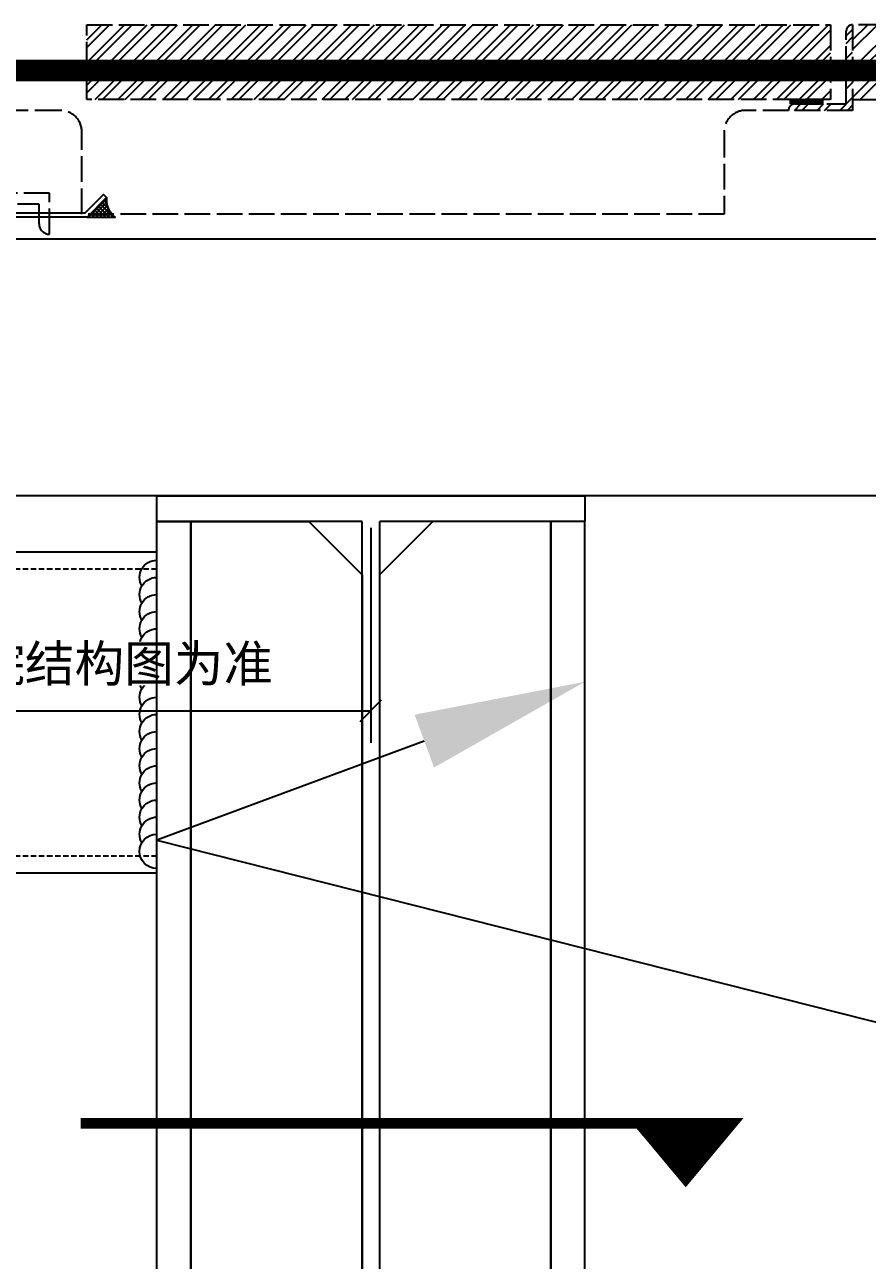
# Model space of a CAD drawing. Header units: millimetres. Extents: x 0 to 119933, y -45162 to 41221.
# Drawn here: x 6786 to 7180, y 2144 to 2721 of the extents above; entities that cross this region are included whole.
import ezdxf
from ezdxf import colors
from ezdxf.entities.mleader import LeaderData, LeaderLine
from ezdxf.math import Vec2, Vec3

# ---------------------------------------------------------------- set-up
doc = ezdxf.new("R2010")
doc.units = ezdxf.units.MM
for name, pattern in [('ACAD_ISO02W100', [15, 12, -3]), ('CENTER', [2, 1.25, -0.25, 0.25, -0.25]), ('HIDDEN', [0.375, 0.25, -0.125])]:
    doc.linetypes.add(name, pattern=pattern)
doc.layers.get('DEFPOINTS').update_dxf_attribs({"color": 166})
for name, color, linetype in [('F-Alum', 4, 'Continuous'), ('F-SSTEEL', 3, 'Continuous'), ('F_ALUM', 4, 'Continuous'), ('F_CONC', 7, 'Continuous'), ('F_DASH', 8, 'ACAD_ISO02W100'), ('F_SEAL', 8, 'Continuous'), ('F_STEL', 3, 'Continuous'), ('F_TEXT', 7, 'Continuous'), ('Hatch', 8, 'Continuous'), ('HIDDEN', 1, 'HIDDEN'), ('WELDING VW', 8, 'Continuous')]:
    doc.layers.add(name, color=color, linetype=linetype)
doc.styles.add('Arial', font='arial.ttf')
doc.styles.get("Standard").update_dxf_attribs({"font": 'arial.ttf'})
doc.dimstyles.new('10x of Arup4', dxfattribs={"dimscale": 10, "dimtxt": 1.7, "dimasz": 1, "dimexe": 1.5, "dimexo": 1.5, "dimgap": 1, "dimtad": 1, "dimdec": 1, "dimdsep": 46, "dimtxsty": 'Arial', "dimblk": 'OBLIQUE', "dimcen": 0, "dimclrd": 1, "dimclre": 1, "dimclrt": 7, "dimadec": 0, "dimazin": 0, "dimtfac": 1, "dimtdec": 1, "dimtix": 1, "dimtofl": 0, "dimtmove": 2, "dimatfit": 3, "dimfxl": 5, "dimtfill": 1, "dimtolj": 1, "dimtzin": 0, "dimlwd": -1, "dimlwe": -1, "dimarcsym": 0})

# ---------------------------------------------------------------- blocks, each defined once
blk = doc.blocks.new('*U149')
at = {"layer": 'WELDING VW'}
for centre, start in [((4, 4.996003610813204e-16), 180), ((8, 4.996003610813204e-16), 240), ((12, 4.996003610813204e-16), 240), ((16, 4.996003610813204e-16), 240), ((20, 4.996003610813204e-16), 240), ((24, 4.996003610813204e-16), 240), ((28, 4.996003610813204e-16), 240), ((32, 4.996003610813204e-16), 240), ((36, 4.996003610813204e-16), 240), ((40, 4.996003610813204e-16), 240), ((44, 4.996003610813204e-16), 240), ((48, 4.996003610813204e-16), 240), ((52, 4.996003610813204e-16), 240), ((56, 4.996003610813204e-16), 240), ((60, 4.996003610813204e-16), 240), ((64, 4.996003610813204e-16), 240), ((68, 4.996003610813204e-16), 240)]:
    blk.add_arc(centre, 4, start, 0, dxfattribs=at)
blk = doc.blocks.new('_OBLIQUE')
at = {"color": 0, "linetype": 'ByBlock'}
blk.add_line((-0.5, -0.5), (0.5, 0.5), dxfattribs=at)
blk = doc.blocks.new('*D158')
at = {"color": 1, "linetype": 'Continuous', "transparency": 16777216}
for p, q in [((6648.034878675244, 2485.995724667155), (6648.034878675244, 2385.569905004988)), ((6948.034878675244, 2485.995724667155), (6948.034878675244, 2385.569905004988)), ((6648.034878675244, 2400.569905004988), (6948.034878675244, 2400.569905004988))]:
    blk.add_line(p, q, dxfattribs=at)
at = {"layer": 'DEFPOINTS', "color": 0, "transparency": 16777216}
for p in [(6648.034878675244, 2500.995724667155, 0.02603520313149121), (6948.034878675244, 2500.995724667155, 0.02603520313149121), (6948.034878675244, 2400.569905004988)]:
    blk.add_point(p, dxfattribs=at)
at = {"color": 1, "transparency": 16777216, "xscale": 10, "yscale": 10, "zscale": 10, "rotation": 180}
blk.add_blockref('_OBLIQUE', (6648.034878675244, 2400.569905004988), dxfattribs=at)
at = {"color": 1, "transparency": 16777216, "xscale": 10, "yscale": 10, "zscale": 10}
blk.add_blockref('_OBLIQUE', (6948.034878675244, 2400.569905004988), dxfattribs=at)
at = {"color": 7, "transparency": 16777216, "insert": (6798.034878675244, 2421.588626760959), "char_height": 17, "attachment_point": 5, "style": 'Arial', "bg_fill": 3, "box_fill_scale": 1.1, "bg_fill_color": 256, "bg_fill_true_color": 13158600, "bg_fill_transparency": 0}
blk.add_mtext('\\A1;{\\fMicrosoft YaHei|b0|i0|c134|p34;以设计院结构图为准}', dxfattribs=at)

msp = doc.modelspace()

# ---------------------------------------------------------------- hatches: boundary and pattern name
at = {"layer": 'F_DASH'}
h = msp.add_hatch(dxfattribs=at)
h.set_pattern_fill('ANSI32', color=256, scale=20, style=0)
h.set_pattern_definition([(45, (-1431060.157129708, 118875.2969779466), (-5.303300858899106, 5.303300858899107), []), (45, (-1431056.621595808, 118875.2969779466), (-5.303300858899106, 5.303300858899107), [])])
h.paths.add_polyline_path([(7162.751124097093, 2685.994148347963), (6815.32895411324, 2685.994148347963), (6815.32895411324, 2720.99414834808), (7162.751124097093, 2720.994148347963)])
h = msp.add_hatch(dxfattribs=at)
h.set_pattern_fill('ANSI32', color=256, scale=20, style=0)
h.set_pattern_definition([(45, (-1431333.122669115, 118875.2969779465), (-5.303300858899106, 5.303300858899107), []), (45, (-1431329.587135215, 118875.2969779465), (-5.303300858899106, 5.303300858899107), [])])
edge = h.paths.add_edge_path()
edge.add_line((7173.038864031027, 2720.994148347963), (7173.038864031027, 2680.994148347963))
edge.add_line((7173.038864031027, 2680.994148347963), (7143.038864031027, 2680.994148347963))
edge.add_arc((7146.038864031027, 2680.994148347963), 3, 90, 180, ccw=False)
edge.add_line((7146.038864031027, 2683.994148347963), (7170.038864031027, 2683.994148347963))
edge.add_line((7170.038864031027, 2683.994148347963), (7170.038864031027, 2717.994148347963))
edge.add_arc((7173.038864031027, 2717.994148347963), 3, 90, 180, ccw=False)
h = msp.add_hatch(dxfattribs=at)
h.set_pattern_fill('ANSI32', color=256)
h.set_pattern_definition([(45, (15302.75926556712, 2720.994143373391), (-6.735192090801866, 6.735192090801866), []), (45, (15307.24939556693, 2720.994143373391), (-6.735192090801866, 6.735192090801866), [])])
h.paths.add_polyline_path([(7502.787095023785, 2685.994139368097), (7502.787095023785, 2720.994139368097), (7173.038864031027, 2720.994139224815), (7173.038864031027, 2685.994139224815)])
h = msp.add_hatch(dxfattribs=at)
h.set_pattern_fill('ANSI38', color=256, scale=5, style=0)
h.set_pattern_definition([(135, (-1402408.311246961, 119573.9828358491), (0.4419417382415922, 0.4419417382415922), []), (45.00000000000001, (-1402408.311246961, 119573.9828358491), (1.325825214724776, 0.4419417382415923), [1.5625, -0.9375])])
h.paths.add_polyline_path([(7144.038864031027, 2685.994148347963), (7159.038864031027, 2685.994148347963), (7159.038864031027, 2683.994148347963), (7144.038864031027, 2683.994148347963)])
at = {"layer": 'F_SEAL'}
h = msp.add_hatch(dxfattribs=at)
h.set_pattern_fill('ANSI37', color=8, scale=10, angle=90)
h.set_pattern_definition([(135, (-72991.8907785131, -269458.6493814359), (-0.8838834764831844, -0.8838834764831844), []), (225, (-72991.8907785131, -269458.6493814359), (0.8838834764831843, -0.8838834764831844), [])])
edge = h.paths.add_edge_path()
edge.add_line((6815.486708411074, 2631.160651099693), (6828.590813532996, 2631.160651099693))
edge.add_arc((6834.974029343484, 2639.430744507998), 10.44700383197767, 175.602802992405, 232.33748700872428, ccw=False)
edge.add_line((6824.557776222995, 2640.231718911615), (6815.486708411074, 2631.160651099693))

# ---------------------------------------------------------------- linework, layer by layer
at = {"layer": 'DEFPOINTS', "color": 2, "linetype": 'CENTER', "ltscale": 100, "const_width": 10}
msp.add_lwpolyline([(6549.547768549062, 2699.604523958522), (7335.121352235787, 2699.604523958522, -0.414213562373095), (7435.121352235787, 2599.604523958522), (7435.121352235787, 1703.416430910467, -0.414213562373095), (7335.121352235787, 1603.416430910467), (6549.547768549062, 1603.416430910467, -0.414213562373095), (6449.547768549062, 1703.416430910467), (6449.547768549062, 2599.604523958522, -0.414213562373095)], format="xyb", close=True, dxfattribs=at)
at = {"layer": 'DEFPOINTS', "color": 1, "elevation": 0.02603520313149121}
msp.add_lwpolyline([(6812.436780284752, 2207.887494441254, 5, 5, 0), (7095.080087970138, 2207.887494441254, 50, 0, 0), (7095.080087970138, 2177.939172302505, 0, 0, 0)], format="xyseb", dxfattribs=at)
at = {"layer": 'F-Alum', "color": 8, "linetype": 'HIDDEN', "ltscale": 10}
for p, q in [((6848.034878675244, 2466.617713787855, 0.02603520313149121), (6482.102143553901, 2466.617713787855, 0.02603520313149121)), ((6848.034878675244, 2332.617713787855, 0.02603520313149121), (6482.102143553901, 2332.617713787826, 0.02603520313149121))]:
    msp.add_line(p, q, dxfattribs=at)
at = {"layer": 'F-SSTEEL'}
for p, q in [((6848.034878675244, 2474.617713787855, 0.02603520313149121), (6474.102143553901, 2474.617713787855, 0.02603520313149121)), ((6848.034878675244, 2324.617713787855, 0.02603520313149121), (6474.102143553901, 2324.617713787855, 0.02603520313149121))]:
    msp.add_line(p, q, dxfattribs=at)
at = {"layer": 'F_ALUM', "elevation": 0.02603520313149121}
msp.add_lwpolyline([(6709.020902373886, 2633.160651099693), (6814.658281286363, 2633.160651099693), (6823.143562660611, 2641.645932473941), (6824.557776222937, 2640.231718911557), (6815.486708411074, 2631.160651099693), (6709.020902373886, 2631.160651099693)], dxfattribs=at)
at = {"layer": 'F_CONC', "color": 5, "elevation": 0.02603520313149121}
msp.add_lwpolyline([(7502.787095023785, 2500.99572434913), (6648.034878675244, 2500.995724667155), (6648.034878675244, 2500.995724667155), (6648.034878675244, 2500.995724667155), (6648.034878675244, 2500.995724667155), (6648.034878675244, 2500.995724667155), (6648.034878675244, 2620.995724667155), (7502.787095023785, 2620.995924143417)], dxfattribs=at)
at = {"layer": 'F_DASH', "elevation": -0.807597270191011}
for points in [[(6815.32895411324, 2720.99414834808), (7162.751124097093, 2720.994148347963), (7162.751124097093, 2685.994148347963), (6815.32895411324, 2685.99414834808)], [(7144.038864031027, 2685.994148347963), (7159.038864031027, 2685.994148347963), (7159.038864031027, 2683.994148347963), (7144.038864031027, 2683.994148347963)]]:
    msp.add_lwpolyline(points, close=True, dxfattribs=at)
at = {"layer": 'F_DASH'}
for points, elevation in [([(7173.038864031027, 2720.994148347963), (7173.038864031027, 2680.994148347963), (7143.038864031027, 2680.994148347963, -0.414213562373095), (7146.038864031027, 2683.994148347963), (7170.038864031027, 2683.994148347963), (7170.038864031027, 2717.994148347963, -0.414213562373095)], -0.807597270191011), ([(6793.028895445692, 2628.118142543797, 0.4142135623730951), (6798.028895445692, 2623.118142543797), (6798.028895445692, 2642.356617948419), (6748.02889544575, 2642.356617948419, 0.4142135623730951), (6753.02889544575, 2637.356617948419), (6793.028895445692, 2637.356617948419)], -0.8078487139909714)]:
    msp.add_lwpolyline(points, format="xyb", close=True, dxfattribs=dict(at, elevation=elevation))
at = {"layer": 'F_DASH', "elevation": -0.807597270191011}
msp.add_lwpolyline([(7502.787095023785, 2720.994213071725), (7173.038864031027, 2720.994139224815), (7173.038864031027, 2685.994139224815), (7502.787095023785, 2685.994213071725)], dxfattribs=at)
msp.add_lwpolyline([(7173.038864031027, 2680.994148347963), (7123.038864031027, 2680.994148347963, 0.414213562373095), (7113.038864031027, 2670.994148347963), (7113.038872203382, 2632.529813882895), (6813.038872203382, 2632.529813882895), (6813.038864031027, 2670.994148347963, 0.414213562373095), (6803.038864031027, 2680.994148347963), (6705.52892841358, 2680.994148347963)], format="xyb", dxfattribs=at)
at = {"layer": 'F_SEAL', "color": 8, "elevation": -0.2488609094666023}
msp.add_lwpolyline([(6815.486708411074, 2631.160651099693), (6828.590813532996, 2631.160651099693, -0.2527356802379962), (6824.557776222995, 2640.231718911615)], format="xyb", close=True, dxfattribs=at)
at = {"layer": 'F_STEL', "color": 6, "linetype": 'HIDDEN', "elevation": 0.02603520313149121}
for points in [[(6944.034878675244, 2488.995724551467), (6848.034878675244, 2488.995724551467), (6848.034878675244, 2500.995724551467), (7048.034878675244, 2500.995724551467), (7048.034878675244, 2488.995724551467), (6952.034878675244, 2488.995724551467)], [(6944.034878675244, 1912.995724424778), (6944.034878675244, 2488.995724551467)], [(6952.034878675244, 2488.995724551467), (6952.034878675244, 1912.995724424778)]]:
    msp.add_lwpolyline(points, dxfattribs=at)
at = {"layer": 'F_STEL', "elevation": 0.02603520313149121}
msp.add_lwpolyline([(7048.034878675244, 2488.995724551467), (7032.034878675244, 2488.995724551467), (7032.034878675244, 1912.995724424778), (7048.034878675244, 1912.995724424778)], close=True, dxfattribs=at)
at = {"layer": 'HIDDEN'}
msp.add_arc((6834.974029343517, 2639.43074450799, 0.8596676758719168), 10.44700383195824, 175.6028029943453, 232.3374870086635, dxfattribs=at)

# ---------------------------------------------------------------- block references
at = {"layer": 'Hatch', "xscale": -2, "yscale": 2, "zscale": 2, "rotation": 270}
msp.add_blockref('*U149', (6848.034878675244, 2326.838611146231, 0.8596676764539934), dxfattribs=at)

# ---------------------------------------------------------------- next in the draw order: dimensions: what is measured, and where the dimension line sits
dim = msp.add_linear_dim(base=(6948.034878675244, 2400.569905004988), p1=(6648.034878675244, 2500.995724667155, 0.02603520313149121), p2=(6948.034878675244, 2500.995724667155, 0.02603520313149121), text='{\\fMicrosoft YaHei|b0|i0|c134|p34;以设计院结构图为准}', dimstyle='10x of Arup4')
dim.commit()
dim.dimension.update_dxf_attribs({"geometry": '*D158', "text_midpoint": (6798.034878675244, 2421.588626760959)})

# ---------------------------------------------------------------- next in the draw order: linework, layer by layer
at = {"layer": 'F_STEL', "elevation": 0.02603520313149121}
for points in [[(6848.034878675244, 2488.995724551467), (6864.034878675244, 2488.995724551467), (6864.034878675244, 1912.995724424778), (6848.034878675244, 1912.995724424778)], [(6864.034878675244, 2488.995724551467), (6919.034878675244, 2488.995724551467), (6944.034878675244, 2463.995724551467), (6944.034878675244, 1937.995724424778), (6919.034878675244, 1912.995724424778), (6864.034878675244, 1912.995724424778)], [(7032.034878675244, 2488.995724551467), (6977.034878675244, 2488.995724551467), (6952.034878675244, 2463.995724551467), (6952.034878675244, 1937.995724424778), (6977.034878675244, 1912.995724424778), (7032.034878675244, 1912.995724424778)]]:
    msp.add_lwpolyline(points, close=True, dxfattribs=at)

# ---------------------------------------------------------------- next in the draw order: leaders
at = {"layer": 'F_TEXT'}
ml = msp.add_multileader_mtext('Standard', dxfattribs=at)
ml.set_content('{\\fSimSun|b0|i0|c134|p2;①}', color=256)
ml.set_leader_properties()
ml.build(insert=Vec2(0, 0))
ml.multileader.update_dxf_attribs({"arrow_head_size": 80, "scale": 20})
ctx = ml.context
ctx.base_point, ctx.scale, ctx.char_height, ctx.arrow_head_size, ctx.landing_gap_size, ctx.plane_origin = Vec3(7659.827502914181, 2175.001753654506, 0.02603520313149121), 20, 80, 80, 40, Vec3(7048.034878675244, 2414.103456565324, 0.02603520313149121)
notes = []
notes.append((ctx, [(0, (1, 1, 0), (7499.827502914181, 2175.001753654506, 0.02603520313149121), (1, 0), 160, [(1, [(7048.034878675244, 2414.103456565324, 0.02603520313149121), (6848.034878675244, 2340.150818682567, 0.02603520313149121)], 0, [])])]))
ctx.mtext.insert, ctx.mtext.rotation, ctx.mtext.flow_direction = Vec3(7699.827502914181, 2221.48220058188, 0.02603520313149121), -6.116045876572181, 5
for ctx, leaders in notes:
    for number, flags, end, landing, length, lines in leaders:
        leader = LeaderData()
        leader.index, (leader.has_last_leader_line, leader.has_dogleg_vector, leader.attachment_direction) = number, flags
        leader.last_leader_point, leader.dogleg_vector, leader.dogleg_length = Vec3(end), Vec3(landing), length
        for number, points, colour, breaks in lines:
            line = LeaderLine()
            line.index, line.vertices, line.color, line.breaks = number, Vec3.list(points), colors.encode_raw_color(colour), breaks
            leader.lines.append(line)
        ctx.leaders.append(leader)

doc.saveas('drawing.dxf')
